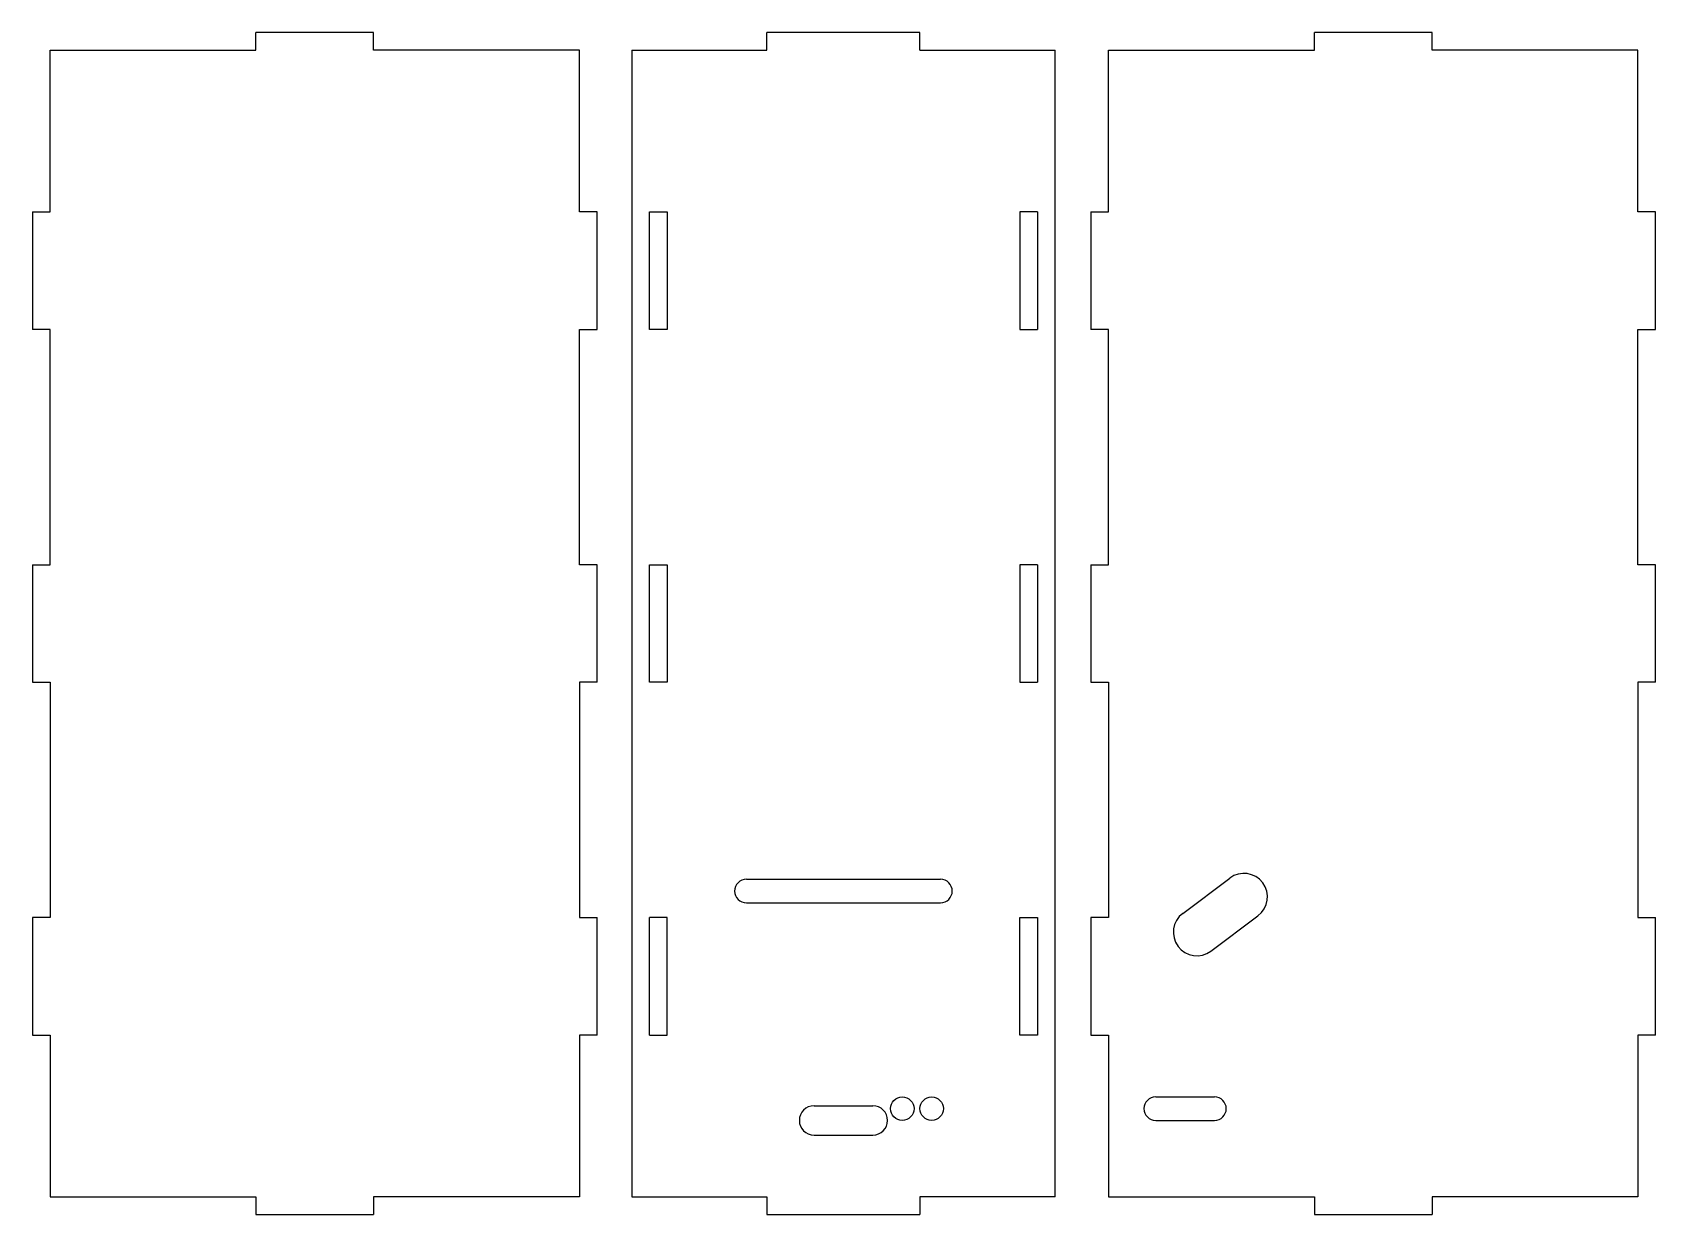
# Model space of a CAD drawing. Header units: millimetres. Extents: x 10 to 286, y 5 to 206.
import ezdxf

# ---------------------------------------------------------------- set-up
doc = ezdxf.new("R2010")
doc.units = ezdxf.units.MM
for name, color, linetype in [('View009', 7, 'CONTINUOUS'), ('View011', 7, 'CONTINUOUS'), ('View017', 7, 'CONTINUOUS')]:
    doc.layers.add(name, color=color, linetype=linetype)

msp = doc.modelspace()

# ---------------------------------------------------------------- linework, layer by layer
at = {"layer": 'View009'}
for p, q in [((135.13, 203.25), (135.13, 206.25)), ((161.13, 206.25), (135.13, 206.25)), ((161.13, 203.25), (161.13, 206.25)), ((112.13, 203.25), (112.13, 8.25)), ((112.13, 203.25), (135.13, 203.25)), ((161.13, 203.25), (184.13, 203.25)), ((184.13, 8.25), (184.13, 203.25)), ((115.13, 155.75), (115.13, 175.75)), ((115.13, 175.75), (118.13, 175.75)), ((118.13, 175.75), (118.13, 155.75)), ((178.13, 175.75), (178.13, 155.75)), ((181.13, 175.75), (178.13, 175.75)), ((181.13, 175.75), (181.13, 155.75)), ((118.13, 155.75), (115.13, 155.75)), ((178.13, 155.75), (181.13, 155.75)), ((115.13, 95.75), (115.13, 115.75)), ((115.13, 115.75), (118.13, 115.75)), ((118.13, 115.75), (118.13, 95.75)), ((178.13, 115.75), (178.13, 95.75)), ((181.13, 115.75), (178.13, 115.75)), ((181.13, 115.75), (181.13, 95.75)), ((118.13, 95.75), (115.13, 95.75)), ((178.13, 95.75), (181.13, 95.75)), ((131.63, 62.25), (164.63, 62.25)), ((131.63, 58.25), (164.63, 58.25)), ((115.13, 35.75), (115.13, 55.75)), ((118.13, 55.75), (115.13, 55.75)), ((118.13, 35.75), (118.13, 55.75)), ((178.13, 35.75), (178.13, 55.75)), ((178.13, 55.75), (181.13, 55.75)), ((181.13, 55.75), (181.13, 35.75)), ((115.13, 35.75), (118.13, 35.75)), ((181.13, 35.75), (178.13, 35.75)), ((143.13, 23.75), (153.13, 23.75)), ((143.13, 18.75), (153.13, 18.75)), ((112.13, 8.25), (135.13, 8.25)), ((135.13, 8.25), (135.13, 5.25)), ((161.13, 8.25), (161.13, 5.25)), ((184.13, 8.25), (161.13, 8.25)), ((135.13, 5.25), (161.13, 5.25))]:
    msp.add_line(p, q, dxfattribs=at)
for centre in [(158.13, 23.25), (163.13, 23.25)]:
    msp.add_circle(centre, 2, dxfattribs=at)
for centre, radius, start, end in [((131.63, 60.25), 2, 90, -90), ((164.63, 60.25), 2, -90, 90), ((143.13, 21.25), 2.5, 90, -90), ((153.13, 21.25), 2.5, -90, 90)]:
    msp.add_arc(centre, radius, start, end, dxfattribs=at)
at = {"layer": 'View011'}
for p, q in [((48.23, 203.25), (48.23, 206.25)), ((68.23, 206.25), (48.23, 206.25)), ((68.23, 203.25), (68.23, 206.25)), ((13.23, 175.75), (13.23, 203.25)), ((13.23, 203.25), (48.23, 203.25)), ((103.23, 203.25), (68.23, 203.25)), ((103.23, 175.75), (103.23, 203.25)), ((10.23, 175.75), (10.23, 155.75)), ((10.23, 175.75), (13.23, 175.75)), ((106.23, 175.75), (103.23, 175.75)), ((106.23, 155.75), (106.23, 175.75)), ((13.23, 155.75), (10.23, 155.75)), ((13.23, 115.75), (13.23, 155.75)), ((103.23, 155.75), (106.23, 155.75)), ((103.23, 115.75), (103.23, 155.75)), ((10.23, 115.75), (10.23, 95.75)), ((10.23, 115.75), (13.23, 115.75)), ((106.23, 115.75), (103.23, 115.75)), ((106.23, 95.75), (106.23, 115.75)), ((10.23, 95.75), (13.23, 95.75)), ((13.23, 95.75), (13.23, 55.75)), ((106.23, 95.75), (103.23, 95.75)), ((103.23, 95.75), (103.23, 55.75)), ((10.23, 55.75), (10.23, 35.75)), ((13.23, 55.75), (10.23, 55.75)), ((103.23, 55.75), (106.23, 55.75)), ((106.23, 35.75), (106.23, 55.75)), ((10.23, 35.75), (13.23, 35.75)), ((13.23, 35.75), (13.23, 8.25)), ((106.23, 35.75), (103.23, 35.75)), ((103.23, 35.75), (103.23, 8.25)), ((13.23, 8.25), (48.23, 8.25)), ((48.23, 8.25), (48.23, 5.25)), ((103.23, 8.25), (68.23, 8.25)), ((68.23, 8.25), (68.23, 5.25)), ((48.23, 5.25), (68.23, 5.25))]:
    msp.add_line(p, q, dxfattribs=at)
at = {"layer": 'View017'}
for p, q in [((228.22, 203.25), (228.22, 206.25)), ((248.22, 206.25), (228.22, 206.25)), ((248.22, 203.25), (248.22, 206.25)), ((193.22, 175.75), (193.22, 203.25)), ((193.22, 203.25), (228.22, 203.25)), ((283.22, 203.25), (248.22, 203.25)), ((283.22, 175.75), (283.22, 203.25)), ((190.22, 175.75), (190.22, 155.75)), ((190.22, 175.75), (193.22, 175.75)), ((286.22, 175.75), (283.22, 175.75)), ((286.22, 155.75), (286.22, 175.75)), ((193.22, 155.75), (190.22, 155.75)), ((193.22, 115.75), (193.22, 155.75)), ((283.22, 155.75), (286.22, 155.75)), ((283.22, 115.75), (283.22, 155.75)), ((190.22, 115.75), (193.22, 115.75)), ((190.22, 115.75), (190.22, 95.75)), ((286.22, 115.75), (283.22, 115.75)), ((286.22, 95.75), (286.22, 115.75)), ((190.22, 95.75), (193.22, 95.75)), ((193.22, 95.75), (193.22, 55.75)), ((286.22, 95.75), (283.22, 95.75)), ((283.22, 95.75), (283.22, 55.75)), ((205.82, 56.45), (213.82, 62.45)), ((193.22, 55.75), (190.22, 55.75)), ((190.22, 55.75), (190.22, 35.75)), ((210.62, 50.05), (218.62, 56.05)), ((283.22, 55.75), (286.22, 55.75)), ((286.22, 35.75), (286.22, 55.75)), ((190.22, 35.75), (193.22, 35.75)), ((193.22, 35.75), (193.22, 8.25)), ((283.22, 35.75), (283.22, 8.25)), ((286.22, 35.75), (283.22, 35.75)), ((201.22, 25.25), (211.22, 25.25)), ((201.22, 21.25), (211.22, 21.25)), ((193.22, 8.25), (228.22, 8.25)), ((228.22, 8.25), (228.22, 5.25)), ((248.22, 8.25), (248.22, 5.25)), ((283.22, 8.25), (248.22, 8.25)), ((228.22, 5.25), (248.22, 5.25))]:
    msp.add_line(p, q, dxfattribs=at)
for centre, radius, start, end in [((216.22, 59.25), 4, -53.1301, 126.8699), ((208.22, 53.25), 4, 126.8699, -53.1301), ((201.22, 23.25), 2, 90, -90), ((211.22, 23.25), 2, -90, 90)]:
    msp.add_arc(centre, radius, start, end, dxfattribs=at)

doc.saveas('drawing.dxf')
